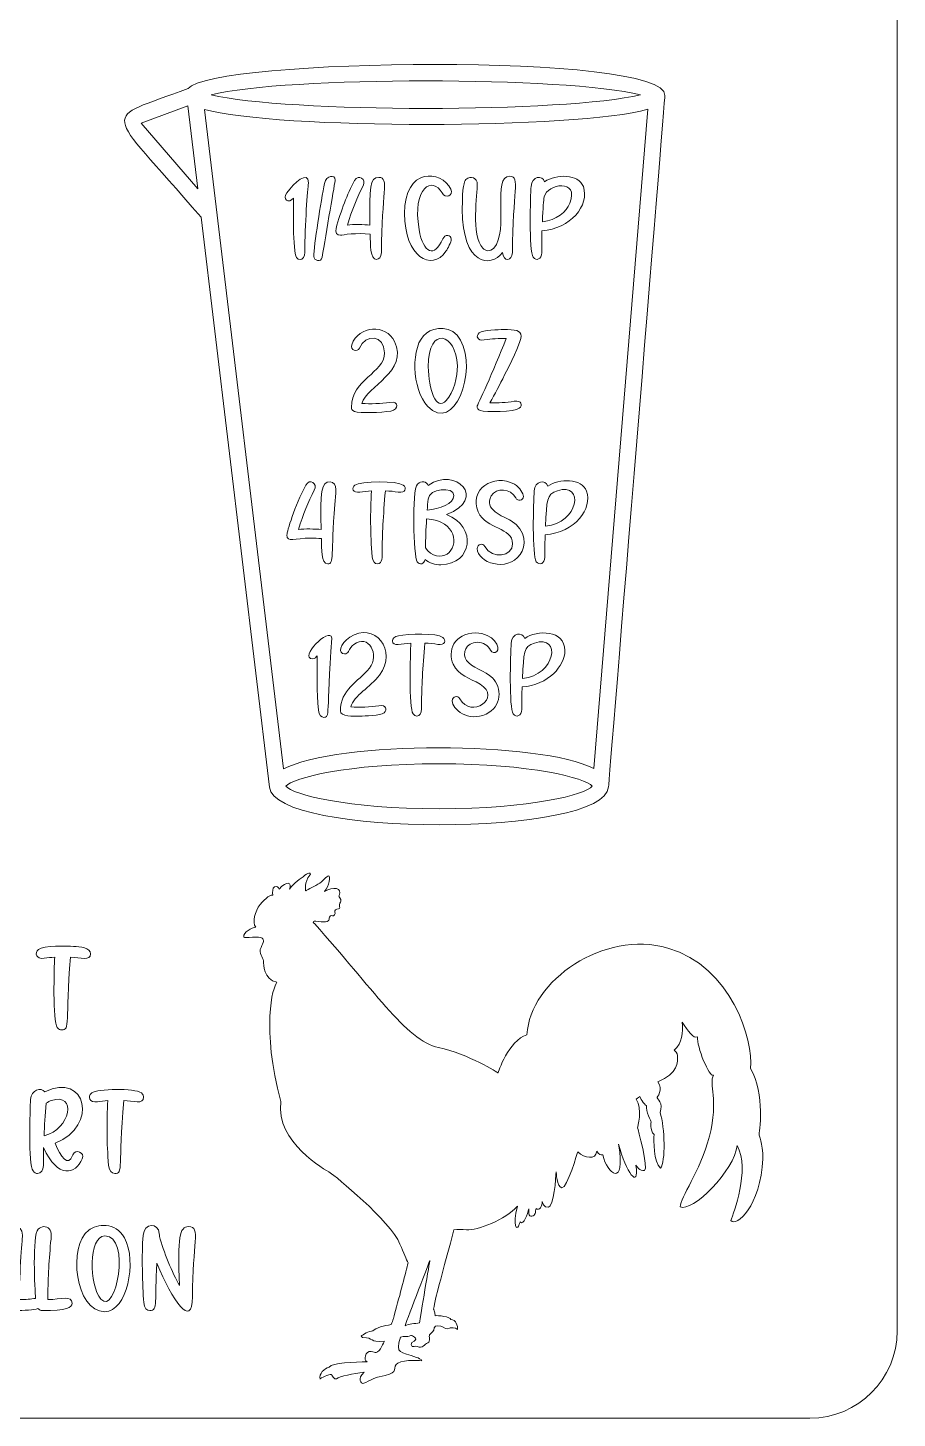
# Model space of a CAD drawing. Header units: inches. Extents: x 4.01 to 8.01, y -15.48 to -9.48.
# Drawn here: x 6.503 to 8.01, y -15.484 to -13.074 of the extents above; entities that cross this region are included whole.
import ezdxf

# ---------------------------------------------------------------- set-up
doc = ezdxf.new("R2010")
doc.units = ezdxf.units.IN
doc.header["$MEASUREMENT"] = 0
doc.layers.add('_U+0421_U+043B_U+043E_U+0439 1', color=7, linetype='Continuous')

msp = doc.modelspace()

# ---------------------------------------------------------------- linework, layer by layer
at = {"layer": '_U+0421_U+043B_U+043E_U+0439 1', "color": 7, "lineweight": 9, "true_color": 0xffffff}
msp.add_lwpolyline([(6.7981, -13.3532), (6.7808, -13.2094), (6.7002, -13.2397), (6.7981, -13.3532)], dxfattribs=at)
at = {"layer": '_U+0421_U+043B_U+043E_U+0439 1', "color": 1, "lineweight": 9, "true_color": 0xff0000}
msp.add_open_spline([(4.0104, -9.6359), (4.0104, -9.6359), (4.0104, -15.3331), (4.0104, -15.3331), (4.0104, -15.4167), (4.0782, -15.4845), (4.1618, -15.4845), (4.1618, -15.4845), (7.859, -15.4845), (7.859, -15.4845), (7.9426, -15.4845), (8.0104, -15.4167), (8.0104, -15.3331), (8.0104, -15.3331), (8.0104, -9.6359), (8.0104, -9.6359), (8.0104, -9.5523), (7.9426, -9.4845), (7.859, -9.4845), (7.859, -9.4845), (4.1618, -9.4845), (4.1618, -9.4845), (4.0782, -9.4845), (4.0104, -9.5523), (4.0104, -9.6359)], degree=3, knots=[0, 0, 0, 0, 1, 1, 1, 2, 2, 2, 3, 3, 3, 4, 4, 4, 5, 5, 5, 6, 6, 6, 7, 7, 7, 8, 8, 8, 8], dxfattribs=at)
at = {"layer": '_U+0421_U+043B_U+043E_U+0439 1', "color": 7, "lineweight": 9, "true_color": 0xffffff}
for points, knots in [([(6.9226, -14.3907), (6.9226, -14.3907), (6.804, -13.4027), (6.804, -13.4027), (6.6343, -13.2057), (6.6277, -13.2372), (6.7817, -13.1794), (6.8186, -13.1276), (7.6104, -13.116), (7.6078, -13.1913), (7.6078, -13.1913), (7.6078, -13.1913), (7.6078, -13.1913), (7.6078, -13.1919), (7.5101, -14.3895), (7.5101, -14.3902), (7.5101, -14.3902), (7.51, -14.3902), (7.51, -14.3902), (7.5057, -14.4778), (6.9289, -14.4773), (6.9227, -14.3907), (6.9227, -14.3907), (6.9226, -14.3907), (6.9226, -14.3907)], [0, 0, 0, 0, 1, 1, 1, 2, 2, 2, 3, 3, 3, 4, 4, 4, 5, 5, 5, 6, 6, 6, 7, 7, 7, 8, 8, 8, 8]), ([(6.8211, -13.1902), (6.9502, -13.2219), (7.4364, -13.2219), (7.5654, -13.1902), (7.4363, -13.1584), (6.9501, -13.1584), (6.8211, -13.1902)], [0, 0, 0, 0, 1, 1, 1, 2, 2, 2, 2]), ([(6.8095, -13.2156), (6.8095, -13.2156), (6.9467, -14.359), (6.9467, -14.359), (7.0372, -14.3104), (7.3928, -14.3104), (7.4848, -14.3584), (7.4848, -14.3584), (7.578, -13.2153), (7.578, -13.2153), (7.4575, -13.2504), (6.9329, -13.2506), (6.8095, -13.2156)], [0, 0, 0, 0, 1, 1, 1, 2, 2, 2, 3, 3, 3, 4, 4, 4, 4]), ([(6.9642, -13.3693), (6.9639, -13.3805), (6.9626, -13.463), (6.969, -13.4723), (6.9725, -13.4772), (6.9782, -13.4772), (6.9816, -13.4725), (6.9847, -13.4683), (6.9838, -13.4591), (6.9838, -13.4537), (6.9838, -13.4081), (6.9898, -13.3432), (6.9898, -13.3432), (6.9898, -13.3205), (6.9651, -13.3429), (6.9522, -13.3605), (6.9444, -13.3711), (6.9553, -13.3804), (6.9642, -13.3693)], [0, 0, 0, 0, 1, 1, 1, 2, 2, 2, 3, 3, 3, 4, 4, 4, 5, 5, 5, 6, 6, 6, 6]), ([(7.0137, -13.4718), (7.0199, -13.4333), (7.0363, -13.3383), (7.0363, -13.3383), (7.0363, -13.3283), (7.0209, -13.3289), (7.0177, -13.3442), (7.0118, -13.3722), (6.9991, -13.4539), (6.9991, -13.4707), (6.9991, -13.4774), (7.0121, -13.4819), (7.0137, -13.4718)], [0, 0, 0, 0, 1, 1, 1, 2, 2, 2, 3, 3, 3, 4, 4, 4, 4]), ([(7.0456, -13.4339), (7.0488, -13.4333), (7.0736, -13.429), (7.0969, -13.432), (7.0976, -13.4494), (7.0963, -13.4756), (7.1079, -13.4756), (7.112, -13.4756), (7.1163, -13.4718), (7.1163, -13.464), (7.1163, -13.3601), (7.1311, -13.3343), (7.112, -13.3335), (7.096, -13.3328), (7.0954, -13.3521), (7.0964, -13.4162), (7.0867, -13.4151), (7.0672, -13.4148), (7.0575, -13.4161), (7.0652, -13.3905), (7.0743, -13.3676), (7.0845, -13.3482), (7.0911, -13.3364), (7.0764, -13.3269), (7.0698, -13.3392), (7.0571, -13.363), (7.0463, -13.3909), (7.0377, -13.4221), (7.0357, -13.4291), (7.0396, -13.4339), (7.0456, -13.4339)], [0, 0, 0, 0, 1, 1, 1, 2, 2, 2, 3, 3, 3, 4, 4, 4, 5, 5, 5, 6, 6, 6, 7, 7, 7, 8, 8, 8, 9, 9, 9, 10, 10, 10, 10]), ([(7.2283, -13.4614), (7.2313, -13.457), (7.2375, -13.4458), (7.2375, -13.4405), (7.2375, -13.4322), (7.2261, -13.432), (7.2227, -13.4402), (7.2088, -13.4731), (7.1888, -13.4661), (7.1816, -13.4239), (7.1692, -13.3498), (7.2055, -13.3309), (7.2215, -13.3606), (7.2273, -13.3708), (7.242, -13.3654), (7.2367, -13.3539), (7.2202, -13.3203), (7.1564, -13.3157), (7.1564, -13.3962), (7.1564, -13.4703), (7.2035, -13.4984), (7.2283, -13.4614)], [0, 0, 0, 0, 1, 1, 1, 2, 2, 2, 3, 3, 3, 4, 4, 4, 5, 5, 5, 6, 6, 6, 7, 7, 7, 7]), ([(7.3795, -13.4719), (7.3715, -13.4606), (7.3747, -13.3655), (7.3758, -13.3491), (7.3769, -13.3315), (7.3955, -13.3288), (7.3993, -13.341), (7.4191, -13.3274), (7.4583, -13.3272), (7.4664, -13.3496), (7.478, -13.3818), (7.4434, -13.423), (7.3947, -13.426), (7.3944, -13.4368), (7.3942, -13.4489), (7.3942, -13.4641), (7.3942, -13.4754), (7.3846, -13.4792), (7.3795, -13.4719), (7.3795, -13.4719), (7.3795, -13.4719), (7.3795, -13.4719)], [0, 0, 0, 0, 1, 1, 1, 2, 2, 2, 3, 3, 3, 4, 4, 4, 5, 5, 5, 6, 6, 6, 7, 7, 7, 7]), ([(7.3261, -13.4636), (7.3278, -13.4807), (7.3434, -13.4784), (7.3434, -13.464), (7.3434, -13.3578), (7.3581, -13.3323), (7.339, -13.3316), (7.307, -13.3305), (7.3384, -13.426), (7.3112, -13.456), (7.3048, -13.463), (7.297, -13.4612), (7.2923, -13.4562), (7.2716, -13.435), (7.2826, -13.3595), (7.2826, -13.3457), (7.2826, -13.3342), (7.2713, -13.3296), (7.2629, -13.3374), (7.2598, -13.3404), (7.2566, -13.3489), (7.2566, -13.3885), (7.2566, -13.4866), (7.3061, -13.4908), (7.3261, -13.4636)], [0, 0, 0, 0, 1, 1, 1, 2, 2, 2, 3, 3, 3, 4, 4, 4, 5, 5, 5, 6, 6, 6, 7, 7, 7, 8, 8, 8, 8]), ([(7.3954, -13.4105), (7.4195, -13.4083), (7.4372, -13.3932), (7.4429, -13.3784), (7.46, -13.3353), (7.4035, -13.3441), (7.3986, -13.3674), (7.3974, -13.373), (7.3966, -13.3859), (7.3954, -13.4105)], [0, 0, 0, 0, 1, 1, 1, 2, 2, 2, 3, 3, 3, 3]), ([(7.1329, -13.7386), (7.1462, -13.7363), (7.1477, -13.7209), (7.1312, -13.7235), (7.1156, -13.726), (7.0975, -13.7264), (7.0822, -13.7255), (7.0911, -13.6951), (7.1635, -13.6706), (7.1391, -13.618), (7.1247, -13.587), (7.0771, -13.5901), (7.0649, -13.6236), (7.0614, -13.6333), (7.0746, -13.6376), (7.0783, -13.6294), (7.0886, -13.6051), (7.1217, -13.6059), (7.1217, -13.6379), (7.1217, -13.6734), (7.0643, -13.6828), (7.0643, -13.7323), (7.0643, -13.7342), (7.065, -13.7376), (7.0696, -13.7394), (7.0788, -13.7427), (7.1162, -13.7415), (7.1329, -13.7386)], [0, 0, 0, 0, 1, 1, 1, 2, 2, 2, 3, 3, 3, 4, 4, 4, 5, 5, 5, 6, 6, 6, 7, 7, 7, 8, 8, 8, 9, 9, 9, 9]), ([(7.2537, -13.6157), (7.2828, -13.6691), (7.2431, -13.7793), (7.1964, -13.7301), (7.1695, -13.7018), (7.1655, -13.6247), (7.1943, -13.6033), (7.2082, -13.5929), (7.239, -13.5888), (7.2537, -13.6157)], [0, 0, 0, 0, 1, 1, 1, 2, 2, 2, 3, 3, 3, 3]), ([(7.1977, -13.6618), (7.1977, -13.7012), (7.2113, -13.74), (7.2289, -13.7201), (7.2414, -13.7063), (7.2487, -13.6789), (7.2481, -13.66), (7.2463, -13.604), (7.1977, -13.5887), (7.1977, -13.6618)], [0, 0, 0, 0, 1, 1, 1, 2, 2, 2, 3, 3, 3, 3]), ([(7.286, -13.6031), (7.2796, -13.6082), (7.2822, -13.6172), (7.2946, -13.6152), (7.3076, -13.6131), (7.3199, -13.6127), (7.3328, -13.6128), (7.3103, -13.67), (7.2822, -13.7303), (7.2822, -13.7303), (7.2822, -13.7337), (7.2842, -13.7363), (7.2875, -13.7375), (7.2967, -13.741), (7.348, -13.7399), (7.3553, -13.7338), (7.3616, -13.7286), (7.3596, -13.7197), (7.3466, -13.7217), (7.3325, -13.724), (7.3185, -13.7244), (7.3044, -13.7241), (7.3128, -13.7093), (7.3214, -13.6932), (7.3299, -13.6761), (7.3671, -13.6009), (7.3692, -13.5974), (7.3279, -13.5974), (7.32, -13.5974), (7.2921, -13.5981), (7.286, -13.6031)], [0, 0, 0, 0, 1, 1, 1, 2, 2, 2, 3, 3, 3, 4, 4, 4, 5, 5, 5, 6, 6, 6, 7, 7, 7, 8, 8, 8, 9, 9, 9, 10, 10, 10, 10]), ([(7.2291, -13.9178), (7.2834, -13.9394), (7.2736, -14.0041), (7.2196, -14.0051), (7.2089, -14.0051), (7.1996, -14.0017), (7.1922, -13.9962), (7.1903, -14.0035), (7.1827, -14.0063), (7.1781, -13.9997), (7.1727, -13.9921), (7.1685, -13.8754), (7.179, -13.8653), (7.1857, -13.8588), (7.1945, -13.8608), (7.1975, -13.8674), (7.2445, -13.8336), (7.3011, -13.8912), (7.2291, -13.9178)], [0, 0, 0, 0, 1, 1, 1, 2, 2, 2, 3, 3, 3, 4, 4, 4, 5, 5, 5, 6, 6, 6, 6]), ([(6.9852, -13.867), (6.9663, -13.9025), (6.9526, -13.9481), (6.9526, -13.9534), (6.9526, -13.9673), (6.9667, -13.9587), (6.9935, -13.9587), (7.0004, -13.9587), (7.0067, -13.9591), (7.0123, -13.9598), (7.0131, -13.9772), (7.0118, -14.0034), (7.0233, -14.0034), (7.0352, -14.0034), (7.0284, -13.9883), (7.0356, -13.9007), (7.0371, -13.8836), (7.0416, -13.8619), (7.0274, -13.8613), (7.0116, -13.8606), (7.0108, -13.8794), (7.0119, -13.944), (7.0021, -13.9429), (6.9826, -13.9426), (6.9729, -13.9438), (6.9806, -13.9182), (6.9897, -13.8954), (7, -13.876), (7.0066, -13.8641), (6.9918, -13.8547), (6.9852, -13.867)], [0, 0, 0, 0, 1, 1, 1, 2, 2, 2, 3, 3, 3, 4, 4, 4, 5, 5, 5, 6, 6, 6, 7, 7, 7, 8, 8, 8, 9, 9, 9, 10, 10, 10, 10]), ([(7.3491, -13.8891), (7.3525, -13.8964), (7.3624, -13.8933), (7.3624, -13.8865), (7.3624, -13.8817), (7.3566, -13.8712), (7.3468, -13.8655), (7.3116, -13.8452), (7.2668, -13.8749), (7.2842, -13.9135), (7.2985, -13.9448), (7.3434, -13.9395), (7.3437, -13.9686), (7.3437, -13.9913), (7.3089, -13.9963), (7.2958, -13.9734), (7.292, -13.9667), (7.2824, -13.9696), (7.2824, -13.9768), (7.2824, -14.0013), (7.334, -14.019), (7.3571, -13.9872), (7.3673, -13.9733), (7.3683, -13.9446), (7.3411, -13.9289), (7.3271, -13.9207), (7.2929, -13.9099), (7.3067, -13.8855), (7.315, -13.8705), (7.3412, -13.8726), (7.3491, -13.8891)], [0, 0, 0, 0, 1, 1, 1, 2, 2, 2, 3, 3, 3, 4, 4, 4, 5, 5, 5, 6, 6, 6, 7, 7, 7, 8, 8, 8, 9, 9, 9, 10, 10, 10, 10]), ([(7.4719, -13.8774), (7.4825, -13.9071), (7.4522, -13.9496), (7.4002, -13.9529), (7.3998, -13.9636), (7.3996, -13.9767), (7.3996, -13.9918), (7.3996, -14.0031), (7.39, -14.0069), (7.3849, -13.9997), (7.3772, -13.9888), (7.3798, -13.8975), (7.3813, -13.8769), (7.3824, -13.8592), (7.4009, -13.8567), (7.4048, -13.8687), (7.4245, -13.8552), (7.4637, -13.855), (7.4719, -13.8774)], [0, 0, 0, 0, 1, 1, 1, 2, 2, 2, 3, 3, 3, 4, 4, 4, 5, 5, 5, 6, 6, 6, 6]), ([(7.0704, -13.867), (7.0643, -13.872), (7.0662, -13.881), (7.0791, -13.8791), (7.0853, -13.8781), (7.0921, -13.8774), (7.0992, -13.8771), (7.0971, -13.915), (7.097, -13.9505), (7.1003, -13.9911), (7.1011, -14), (7.1055, -14.0034), (7.1092, -14.0034), (7.1189, -14.0034), (7.1177, -13.9906), (7.1177, -13.9811), (7.1177, -13.955), (7.1196, -13.9199), (7.1232, -13.8769), (7.1312, -13.8773), (7.1388, -13.878), (7.1457, -13.8791), (7.1583, -13.881), (7.1607, -13.8721), (7.1543, -13.867), (7.1543, -13.867), (7.1543, -13.867), (7.1543, -13.867), (7.145, -13.8594), (7.0797, -13.8595), (7.0704, -13.867)], [0, 0, 0, 0, 1, 1, 1, 2, 2, 2, 3, 3, 3, 4, 4, 4, 5, 5, 5, 6, 6, 6, 7, 7, 7, 8, 8, 8, 9, 9, 9, 10, 10, 10, 10]), ([(7.2421, -13.8852), (7.2421, -13.8688), (7.1986, -13.8723), (7.1972, -13.8913), (7.1967, -13.8976), (7.1962, -13.9039), (7.1957, -13.9103), (7.217, -13.9085), (7.2421, -13.899), (7.2421, -13.8852)], [0, 0, 0, 0, 1, 1, 1, 2, 2, 2, 3, 3, 3, 3]), ([(7.4215, -13.8768), (7.4018, -13.8832), (7.4031, -13.8932), (7.4009, -13.9383), (7.4577, -13.9331), (7.4696, -13.8612), (7.4215, -13.8768)], [0, 0, 0, 0, 1, 1, 1, 2, 2, 2, 2]), ([(7.1947, -13.9255), (7.1935, -13.9436), (7.1929, -13.9606), (7.1928, -13.9758), (7.2025, -13.9913), (7.2208, -13.9932), (7.2305, -13.9865), (7.2507, -13.9726), (7.2476, -13.929), (7.1947, -13.9255)], [0, 0, 0, 0, 1, 1, 1, 2, 2, 2, 3, 3, 3, 3]), ([(6.9973, -14.1679), (7.0014, -14.1679), (7.0028, -14.1658), (7.0051, -14.1629), (7.0044, -14.1956), (7.0045, -14.2235), (7.0074, -14.2573), (7.0082, -14.2664), (7.0125, -14.2696), (7.0163, -14.2696), (7.0275, -14.2696), (7.0212, -14.265), (7.0303, -14.1322), (7.027, -14.1108), (6.9715, -14.1679), (6.9973, -14.1679)], [0, 0, 0, 0, 1, 1, 1, 2, 2, 2, 3, 3, 3, 4, 4, 4, 5, 5, 5, 5]), ([(7.1133, -14.1963), (7.1453, -14.1544), (7.1039, -14.102), (7.0615, -14.1307), (7.0447, -14.1421), (7.0403, -14.1597), (7.0525, -14.1597), (7.0556, -14.1597), (7.0581, -14.1581), (7.0593, -14.1554), (7.0614, -14.1505), (7.0646, -14.1463), (7.0687, -14.1431), (7.0932, -14.124), (7.1149, -14.1611), (7.0955, -14.1844), (7.0757, -14.2081), (7.0453, -14.222), (7.0453, -14.2583), (7.0453, -14.2691), (7.0677, -14.2673), (7.079, -14.2673), (7.087, -14.2673), (7.1148, -14.2667), (7.1209, -14.2616), (7.1273, -14.2563), (7.125, -14.2475), (7.1122, -14.2495), (7.0966, -14.252), (7.0785, -14.2524), (7.0632, -14.2515), (7.069, -14.2316), (7.097, -14.2172), (7.1133, -14.1963)], [0, 0, 0, 0, 1, 1, 1, 2, 2, 2, 3, 3, 3, 4, 4, 4, 5, 5, 5, 6, 6, 6, 7, 7, 7, 8, 8, 8, 9, 9, 9, 10, 10, 10, 11, 11, 11, 11]), ([(7.2227, -14.1309), (7.2127, -14.1228), (7.1622, -14.1251), (7.1458, -14.128), (7.1385, -14.1292), (7.1355, -14.1334), (7.1355, -14.1369), (7.1355, -14.1475), (7.1518, -14.1417), (7.1675, -14.141), (7.1665, -14.1592), (7.1636, -14.253), (7.1713, -14.2636), (7.175, -14.2687), (7.1805, -14.2683), (7.1838, -14.2638), (7.1869, -14.2596), (7.186, -14.2504), (7.186, -14.245), (7.1861, -14.2189), (7.1879, -14.1838), (7.1915, -14.1408), (7.1995, -14.1411), (7.2071, -14.1419), (7.214, -14.143), (7.2267, -14.1449), (7.229, -14.136), (7.2227, -14.1309), (7.2227, -14.1309), (7.2227, -14.1309), (7.2227, -14.1309)], [0, 0, 0, 0, 1, 1, 1, 2, 2, 2, 3, 3, 3, 4, 4, 4, 5, 5, 5, 6, 6, 6, 7, 7, 7, 8, 8, 8, 9, 9, 9, 10, 10, 10, 10]), ([(7.3087, -14.201), (7.2968, -14.1896), (7.2717, -14.1823), (7.264, -14.1711), (7.2553, -14.1588), (7.2625, -14.1394), (7.2829, -14.1394), (7.2923, -14.1394), (7.3016, -14.1445), (7.3056, -14.153), (7.3079, -14.1578), (7.313, -14.1583), (7.3164, -14.1556), (7.3247, -14.1494), (7.31, -14.1233), (7.2803, -14.1233), (7.2411, -14.1233), (7.231, -14.1557), (7.2408, -14.1774), (7.2499, -14.1972), (7.2698, -14.2013), (7.2874, -14.212), (7.3262, -14.2356), (7.2711, -14.2732), (7.2524, -14.2373), (7.2488, -14.2304), (7.239, -14.2335), (7.239, -14.2407), (7.239, -14.2555), (7.2666, -14.2781), (7.2978, -14.264), (7.3252, -14.2516), (7.3259, -14.2176), (7.3087, -14.201), (7.3087, -14.201), (7.3087, -14.201), (7.3087, -14.201)], [0, 0, 0, 0, 1, 1, 1, 2, 2, 2, 3, 3, 3, 4, 4, 4, 5, 5, 5, 6, 6, 6, 7, 7, 7, 8, 8, 8, 9, 9, 9, 10, 10, 10, 11, 11, 11, 12, 12, 12, 12]), ([(7.3649, -14.1326), (7.3859, -14.1181), (7.4344, -14.1172), (7.4344, -14.1539), (7.4344, -14.1801), (7.406, -14.2139), (7.3603, -14.2167), (7.3599, -14.2276), (7.3597, -14.2407), (7.3597, -14.2557), (7.3597, -14.267), (7.3501, -14.2708), (7.345, -14.2636), (7.3373, -14.2525), (7.3399, -14.1618), (7.3414, -14.1408), (7.3424, -14.1232), (7.3609, -14.1205), (7.3649, -14.1326)], [0, 0, 0, 0, 1, 1, 1, 2, 2, 2, 3, 3, 3, 4, 4, 4, 5, 5, 5, 6, 6, 6, 6]), ([(7.361, -14.2022), (7.4179, -14.197), (7.4296, -14.1251), (7.3816, -14.1407), (7.362, -14.147), (7.3632, -14.1569), (7.361, -14.2022)], [0, 0, 0, 0, 1, 1, 1, 2, 2, 2, 2]), ([(7.4818, -14.389), (7.4701, -14.3745), (7.3756, -14.3501), (7.2163, -14.3501), (7.0569, -14.3501), (6.9625, -14.3745), (6.9508, -14.389), (6.9625, -14.4036), (7.0569, -14.4279), (7.2163, -14.4279), (7.3756, -14.4279), (7.4701, -14.4036), (7.4818, -14.389)], [0, 0, 0, 0, 1, 1, 1, 2, 2, 2, 3, 3, 3, 4, 4, 4, 4]), ([(7.7709, -14.993), (7.7709, -14.993), (7.7775, -15.0073), (7.7775, -15.0347), (7.7739, -15.1164), (7.7312, -15.1543), (7.7223, -15.1417), (7.7268, -15.1292), (7.7557, -15.0547), (7.733, -15.0115), (7.7289, -15.0547), (7.6543, -15.1292), (7.6343, -15.1179), (7.6343, -15.1009), (7.6683, -15.0595), (7.685, -14.9954), (7.7017, -14.9312), (7.6832, -14.9059), (7.6919, -14.8898), (7.685, -14.8949), (7.6627, -14.84), (7.6642, -14.8236), (7.6577, -14.8273), (7.6478, -14.8131), (7.6375, -14.7978), (7.6392, -14.8162), (7.6379, -14.8342), (7.6241, -14.8466), (7.6241, -14.8466), (7.6305, -14.8528), (7.6294, -14.8557), (7.6308, -14.8663), (7.6302, -14.8874), (7.5956, -14.9014), (7.6057, -14.9146), (7.5941, -14.9289), (7.5941, -14.9289), (7.5941, -14.9289), (7.6055, -14.9391), (7.5995, -14.9543), (7.6076, -14.9814), (7.6093, -15.0401), (7.6001, -15.0511), (7.5881, -15.0413), (7.5881, -15.0013), (7.589, -14.9927), (7.581, -14.9855), (7.584, -14.9706), (7.584, -14.9706), (7.584, -14.9706), (7.5744, -14.9524), (7.5759, -14.9424), (7.5714, -14.9419), (7.5643, -14.9271), (7.5643, -14.9271), (7.5643, -14.9271), (7.561, -14.9289), (7.558, -14.9312), (7.5696, -14.9479), (7.5604, -14.981), (7.5604, -14.981), (7.5604, -14.981), (7.5801, -15.0523), (7.5723, -15.055), (7.5646, -15.0577), (7.5574, -15.046), (7.5574, -15.046), (7.5639, -15.0903), (7.5398, -15.0575), (7.5276, -15.0097), (7.5404, -15.0865), (7.5075, -15.0612), (7.5, -15.028), (7.4962, -15.0285), (7.4932, -15.0278), (7.4897, -15.0217), (7.4878, -15.0372), (7.469, -15.034), (7.4566, -15.0228), (7.4566, -15.0228), (7.4382, -15.086), (7.4292, -15.0851), (7.4203, -15.0842), (7.4194, -15.0574), (7.4194, -15.0574), (7.4185, -15.0673), (7.4156, -15.1176), (7.4058, -15.1189), (7.3973, -15.1201), (7.3953, -15.1089), (7.3953, -15.1089), (7.3951, -15.1168), (7.3899, -15.1265), (7.3846, -15.1207), (7.3834, -15.1231), (7.3836, -15.1274), (7.3827, -15.1298), (7.3797, -15.1378), (7.3695, -15.1344), (7.3722, -15.128), (7.3715, -15.125), (7.372, -15.1214), (7.372, -15.1214), (7.3697, -15.1304), (7.3626, -15.1515), (7.3571, -15.144), (7.3571, -15.144), (7.3571, -15.144), (7.3539, -15.1514), (7.3508, -15.1587), (7.3436, -15.1525), (7.3521, -15.1172), (7.3316, -15.1409), (7.2819, -15.1592), (7.264, -15.1578), (7.2564, -15.1573), (7.2486, -15.1574), (7.2422, -15.158), (7.2062, -15.2916), (7.2121, -15.2677), (7.2068, -15.2954), (7.2068, -15.2954), (7.209, -15.2996), (7.2094, -15.3068), (7.2131, -15.3061), (7.2368, -15.3085), (7.2368, -15.3136), (7.2457, -15.3125), (7.2489, -15.326), (7.2485, -15.3305), (7.2446, -15.327), (7.2357, -15.3281), (7.2357, -15.3281), (7.2357, -15.3281), (7.2285, -15.332), (7.2233, -15.3264), (7.2195, -15.3245), (7.208, -15.3228), (7.208, -15.3276), (7.2091, -15.334), (7.202, -15.337), (7.2, -15.3397), (7.198, -15.3425), (7.2023, -15.3512), (7.1968, -15.3537), (7.1913, -15.3562), (7.1876, -15.365), (7.1784, -15.36), (7.1754, -15.3596), (7.1696, -15.3604), (7.1696, -15.3604), (7.1696, -15.3604), (7.1648, -15.3538), (7.1729, -15.3507), (7.1811, -15.3476), (7.1695, -15.3399), (7.1672, -15.3411), (7.1594, -15.3453), (7.1569, -15.3409), (7.1494, -15.3443), (7.1399, -15.3744), (7.1496, -15.3684), (7.1773, -15.379), (7.1802, -15.3801), (7.1854, -15.3821), (7.1866, -15.385), (7.1788, -15.3835), (7.1472, -15.3833), (7.1419, -15.3915), (7.1367, -15.3996), (7.1458, -15.4079), (7.1124, -15.4125), (7.1071, -15.413), (7.0878, -15.4239), (7.084, -15.4242), (7.082, -15.4245), (7.0738, -15.4169), (7.0864, -15.4049), (7.0678, -15.4067), (7.0436, -15.4121), (7.0384, -15.4162), (7.0348, -15.4188), (7.0296, -15.4085), (7.0296, -15.4085), (7.0263, -15.4083), (7.0102, -15.4149), (7.01, -15.4169), (7.0082, -15.408), (7.0169, -15.3975), (7.026, -15.3961), (7.0302, -15.3879), (7.0707, -15.3872), (7.0915, -15.3865), (7.0853, -15.3849), (7.0879, -15.3665), (7.0988, -15.3689), (7.1033, -15.3701), (7.105, -15.3707), (7.1072, -15.3704), (7.114, -15.3695), (7.1209, -15.3523), (7.1214, -15.3511), (7.0941, -15.3534), (7.1047, -15.3448), (7.0838, -15.3444), (7.0838, -15.3444), (7.0812, -15.3422), (7.0812, -15.3422), (7.0839, -15.34), (7.0947, -15.3326), (7.1018, -15.3333), (7.1062, -15.3275), (7.1214, -15.3239), (7.1334, -15.3223), (7.1375, -15.3123), (7.1364, -15.3139), (7.1391, -15.3039), (7.1391, -15.3039), (7.1391, -15.3039), (7.1391, -15.3039), (7.1487, -15.2708), (7.1588, -15.2305), (7.1625, -15.2154), (7.1596, -15.2087), (7.1553, -15.1985), (7.1486, -15.1826), (7.132, -15.1426), (7.0351, -15.0635), (7.0274, -15.059), (7.0198, -15.0545), (6.9326, -15.0062), (6.942, -14.9356), (6.908, -14.8081), (6.9279, -14.737), (6.9353, -14.7287), (6.9113, -14.7242), (6.9127, -14.6981), (6.9121, -14.6918), (6.9115, -14.6856), (6.903, -14.6786), (6.9077, -14.6687), (6.9125, -14.6589), (6.9134, -14.6558), (6.9097, -14.6523), (6.9059, -14.6489), (6.8788, -14.6523), (6.8778, -14.6505), (6.8763, -14.642), (6.8921, -14.6341), (6.8985, -14.6335), (6.8919, -14.6247), (6.8975, -14.6057), (6.9061, -14.594), (6.9147, -14.5824), (6.9265, -14.576), (6.9282, -14.5779), (6.9272, -14.5725), (6.9274, -14.5649), (6.9313, -14.5634), (6.9352, -14.5619), (6.9386, -14.5636), (6.939, -14.5673), (6.9532, -14.5514), (6.9615, -14.5564), (6.9569, -14.5676), (6.9654, -14.5559), (6.9753, -14.5502), (6.9839, -14.5433), (6.9915, -14.5373), (6.9954, -14.5402), (6.9921, -14.5433), (6.9823, -14.5545), (6.9852, -14.5703), (6.9852, -14.5703), (6.9852, -14.5703), (6.9978, -14.5635), (7.0063, -14.559), (7.0148, -14.5545), (7.0213, -14.5442), (7.0249, -14.5442), (7.0285, -14.5442), (7.0267, -14.5617), (7.0176, -14.5715), (7.0325, -14.5621), (7.0497, -14.565), (7.043, -14.5785), (7.0418, -14.5809), (7.0443, -14.58), (7.0459, -14.5851), (7.0476, -14.5902), (7.044, -14.5894), (7.0437, -14.5943), (7.0434, -14.5993), (7.0456, -14.601), (7.0418, -14.6017), (7.038, -14.6024), (7.0342, -14.6037), (7.0357, -14.6069), (7.0373, -14.61), (7.0344, -14.6147), (7.0315, -14.6136), (7.0286, -14.6124), (7.0254, -14.6149), (7.0261, -14.6178), (7.0268, -14.623), (7.0214, -14.6254), (7.0071, -14.6232), (6.9928, -14.6209), (7.0002, -14.6272), (7.0002, -14.6272), (7.0996, -14.7369), (7.1595, -14.8303), (7.2154, -14.8421), (7.2676, -14.8531), (7.3186, -14.8859), (7.3186, -14.8859), (7.3186, -14.8859), (7.3365, -14.8296), (7.3687, -14.8197), (7.3741, -14.7258), (7.502, -14.6373), (7.6129, -14.6695), (7.7238, -14.7017), (7.7611, -14.8287), (7.7563, -14.8785), (7.7825, -14.9214), (7.7709, -14.993), (7.7709, -14.993)], [0, 0, 0, 0, 1, 1, 1, 2, 2, 2, 3, 3, 3, 4, 4, 4, 5, 5, 5, 6, 6, 6, 7, 7, 7, 8, 8, 8, 9, 9, 9, 10, 10, 10, 11, 11, 11, 12, 12, 12, 13, 13, 13, 14, 14, 14, 15, 15, 15, 16, 16, 16, 17, 17, 17, 18, 18, 18, 19, 19, 19, 20, 20, 20, 21, 21, 21, 22, 22, 22, 23, 23, 23, 24, 24, 24, 25, 25, 25, 26, 26, 26, 27, 27, 27, 28, 28, 28, 29, 29, 29, 30, 30, 30, 31, 31, 31, 32, 32, 32, 33, 33, 33, 34, 34, 34, 35, 35, 35, 36, 36, 36, 37, 37, 37, 38, 38, 38, 39, 39, 39, 40, 40, 40, 41, 41, 41, 42, 42, 42, 43, 43, 43, 44, 44, 44, 45, 45, 45, 46, 46, 46, 47, 47, 47, 48, 48, 48, 49, 49, 49, 50, 50, 50, 51, 51, 51, 52, 52, 52, 53, 53, 53, 54, 54, 54, 55, 55, 55, 56, 56, 56, 57, 57, 57, 58, 58, 58, 59, 59, 59, 60, 60, 60, 61, 61, 61, 62, 62, 62, 63, 63, 63, 64, 64, 64, 65, 65, 65, 66, 66, 66, 67, 67, 67, 68, 68, 68, 69, 69, 69, 70, 70, 70, 71, 71, 71, 72, 72, 72, 73, 73, 73, 74, 74, 74, 75, 75, 75, 76, 76, 76, 77, 77, 77, 78, 78, 78, 79, 79, 79, 80, 80, 80, 81, 81, 81, 82, 82, 82, 83, 83, 83, 84, 84, 84, 85, 85, 85, 86, 86, 86, 87, 87, 87, 88, 88, 88, 89, 89, 89, 90, 90, 90, 91, 91, 91, 92, 92, 92, 93, 93, 93, 94, 94, 94, 95, 95, 95, 96, 96, 96, 97, 97, 97, 98, 98, 98, 99, 99, 99, 100, 100, 100, 101, 101, 101, 102, 102, 102, 103, 103, 103, 104, 104, 104, 105, 105, 105, 106, 106, 106, 107, 107, 107, 108, 108, 108, 109, 109, 109, 109]), ([(6.6121, -14.6795), (6.6121, -14.6684), (6.594, -14.6674), (6.5829, -14.6666), (6.5714, -14.6658), (6.5311, -14.6648), (6.5221, -14.672), (6.5145, -14.6782), (6.5178, -14.6893), (6.5321, -14.6872), (6.5377, -14.6863), (6.5438, -14.6857), (6.5501, -14.6853), (6.5491, -14.7036), (6.5464, -14.7961), (6.5544, -14.8072), (6.557, -14.8108), (6.56, -14.8115), (6.562, -14.8115), (6.5777, -14.8115), (6.5682, -14.7977), (6.5775, -14.6851), (6.5945, -14.686), (6.6121, -14.692), (6.6121, -14.6795)], [0, 0, 0, 0, 1, 1, 1, 2, 2, 2, 3, 3, 3, 4, 4, 4, 5, 5, 5, 6, 6, 6, 7, 7, 7, 8, 8, 8, 8]), ([(6.5307, -15.0155), (6.5301, -15.0383), (6.5341, -15.0602), (6.5201, -15.0602), (6.5181, -15.0602), (6.5151, -15.0595), (6.5125, -15.0558), (6.5043, -15.0446), (6.5071, -14.9505), (6.5084, -14.9319), (6.5096, -14.9148), (6.5264, -14.9102), (6.5329, -14.9188), (6.6048, -14.8841), (6.6269, -14.9771), (6.5509, -15.008), (6.5606, -15.0309), (6.5725, -15.0506), (6.5816, -15.0281), (6.5865, -15.0167), (6.6026, -15.0241), (6.598, -15.0347), (6.5863, -15.0622), (6.5556, -15.07), (6.5307, -15.0155)], [0, 0, 0, 0, 1, 1, 1, 2, 2, 2, 3, 3, 3, 4, 4, 4, 5, 5, 5, 6, 6, 6, 7, 7, 7, 8, 8, 8, 8]), ([(6.7003, -14.9207), (6.6893, -14.9118), (6.6233, -14.9135), (6.6142, -14.9207), (6.6066, -14.9269), (6.61, -14.938), (6.6243, -14.9359), (6.6299, -14.935), (6.6359, -14.9344), (6.6422, -14.934), (6.6402, -14.9709), (6.6401, -15.006), (6.6435, -15.0463), (6.6443, -15.0561), (6.6494, -15.0602), (6.6541, -15.0602), (6.6697, -15.0602), (6.6601, -15.0489), (6.6697, -14.9338), (6.6855, -14.9346), (6.7042, -14.941), (6.7042, -14.9282), (6.7042, -14.9262), (6.7035, -14.9233), (6.7003, -14.9207)], [0, 0, 0, 0, 1, 1, 1, 2, 2, 2, 3, 3, 3, 4, 4, 4, 5, 5, 5, 6, 6, 6, 7, 7, 7, 8, 8, 8, 8]), ([(6.5316, -14.9948), (6.5783, -14.9836), (6.5885, -14.9194), (6.5446, -14.9336), (6.5413, -14.9347), (6.5382, -14.9363), (6.5353, -14.9385), (6.5336, -14.9591), (6.5324, -14.978), (6.5316, -14.9948)], [0, 0, 0, 0, 1, 1, 1, 2, 2, 2, 3, 3, 3, 3]), ([(6.5382, -15.279), (6.5382, -15.2456), (6.54, -15.2153), (6.5431, -15.1801), (6.5438, -15.1724), (6.5456, -15.162), (6.5406, -15.1564), (6.5356, -15.1507), (6.5271, -15.1514), (6.5215, -15.1568), (6.5106, -15.1672), (6.516, -15.2623), (6.5169, -15.2768), (6.5091, -15.2779), (6.4997, -15.2787), (6.4887, -15.279), (6.4887, -15.2307), (6.4945, -15.167), (6.4945, -15.167), (6.4945, -15.1465), (6.4686, -15.1479), (6.4667, -15.1695), (6.4641, -15.2006), (6.4657, -15.2553), (6.4679, -15.284), (6.4687, -15.2939), (6.4739, -15.298), (6.4786, -15.298), (6.4995, -15.298), (6.5131, -15.2968), (6.521, -15.2944), (6.5235, -15.2973), (6.5262, -15.298), (6.528, -15.298), (6.5716, -15.298), (6.5801, -15.2932), (6.5801, -15.2849), (6.5801, -15.2715), (6.5617, -15.2783), (6.5382, -15.279)], [0, 0, 0, 0, 1, 1, 1, 2, 2, 2, 3, 3, 3, 4, 4, 4, 5, 5, 5, 6, 6, 6, 7, 7, 7, 8, 8, 8, 9, 9, 9, 10, 10, 10, 11, 11, 11, 12, 12, 12, 13, 13, 13, 13]), ([(6.671, -15.1716), (6.6936, -15.2132), (6.6751, -15.2999), (6.6371, -15.2999), (6.585, -15.2999), (6.5732, -15.1852), (6.609, -15.1586), (6.6228, -15.1482), (6.6552, -15.1429), (6.671, -15.1716)], [0, 0, 0, 0, 1, 1, 1, 2, 2, 2, 3, 3, 3, 3]), ([(6.7822, -15.1524), (6.7662, -15.1524), (6.7629, -15.1705), (6.7662, -15.2547), (6.7546, -15.2328), (6.7378, -15.1952), (6.7319, -15.1694), (6.7319, -15.1694), (6.7319, -15.1694), (6.7319, -15.1694), (6.7316, -15.1682), (6.7313, -15.1664), (6.7312, -15.1641), (6.7303, -15.1456), (6.7052, -15.1452), (6.7032, -15.1679), (6.7007, -15.1989), (6.7022, -15.2555), (6.7045, -15.2839), (6.7053, -15.294), (6.7103, -15.298), (6.7151, -15.298), (6.7294, -15.298), (6.7233, -15.2814), (6.7272, -15.2159), (6.7538, -15.2803), (6.7887, -15.3317), (6.7887, -15.2739), (6.7889, -15.1819), (6.8043, -15.1524), (6.7822, -15.1524)], [0, 0, 0, 0, 1, 1, 1, 2, 2, 2, 3, 3, 3, 4, 4, 4, 5, 5, 5, 6, 6, 6, 7, 7, 7, 8, 8, 8, 9, 9, 9, 10, 10, 10, 10]), ([(6.6371, -15.1684), (6.6083, -15.1684), (6.6099, -15.2548), (6.6301, -15.278), (6.6562, -15.3086), (6.6831, -15.1684), (6.6371, -15.1684)], [0, 0, 0, 0, 1, 1, 1, 2, 2, 2, 2]), ([(7.2003, -15.2112), (7.2003, -15.2112), (7.1626, -15.3091), (7.1574, -15.3241), (7.1636, -15.3209), (7.1749, -15.3204), (7.1823, -15.3194), (7.184, -15.3087), (7.2003, -15.2112), (7.2003, -15.2112)], [0, 0, 0, 0, 1, 1, 1, 2, 2, 2, 3, 3, 3, 3])]:
    msp.add_open_spline(points, degree=3, knots=knots, dxfattribs=at)

doc.saveas('drawing.dxf')
